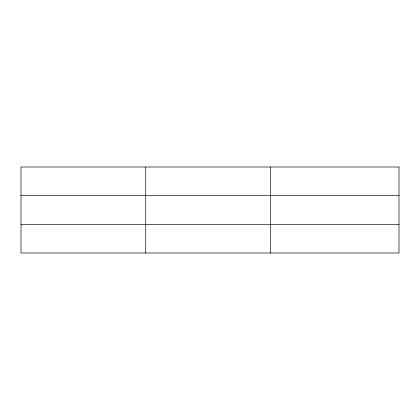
<?xml version="1.0" encoding="UTF-8"?>
<svg xmlns="http://www.w3.org/2000/svg" width="420" height="420" viewBox="0 0 420 420"><rect width="100%" height="100%" fill="white"/><g stroke="black" fill="none" stroke-linecap="round" stroke-linejoin="round"><path stroke-width="0.63" d="M145.74 166.997L145.74 253.003M270.48 166.997L270.48 253.003M21 195.379L399 195.379M21 224.621L399 224.621M399 166.997L399 253.003L21 253.003L21 166.997L399 166.997"/></g></svg>
